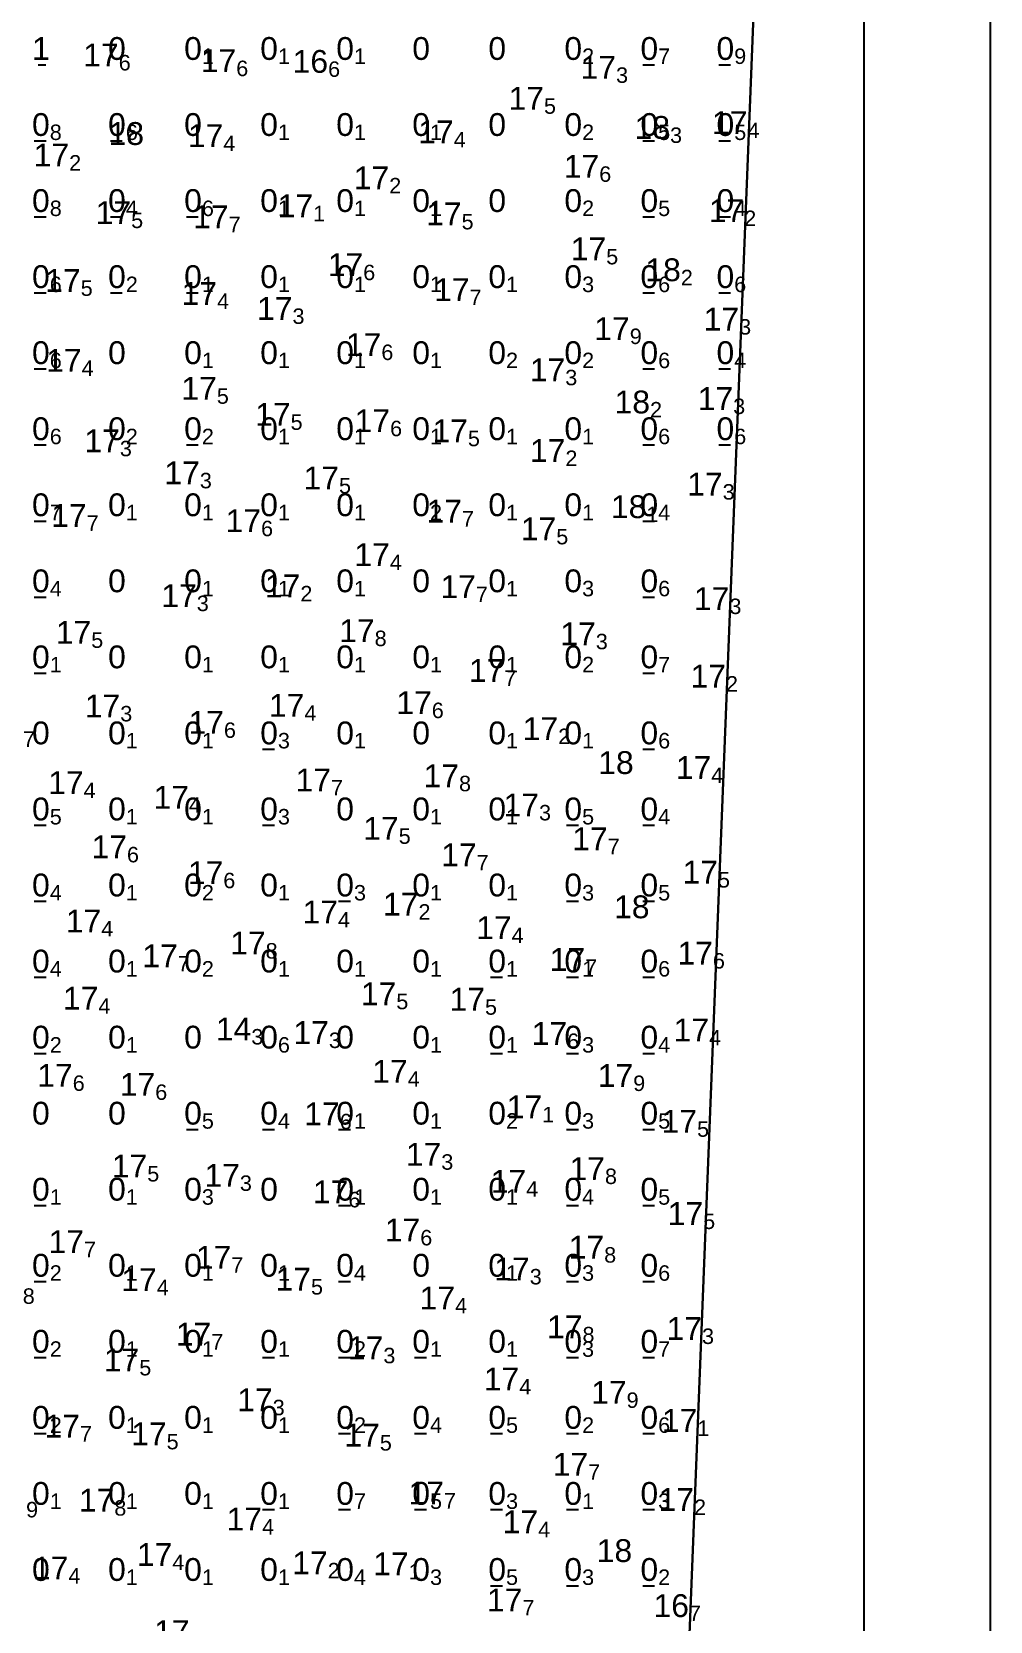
# Model space of a CAD drawing. Header units: millimetres. Extents: x 0 to 581027, y 0 to 6627194.
# Drawn here: x 580510.6 to 580586.2, y 6625771.9 to 6625897.3 of the extents above; entities that cross this region are included whole.
import ezdxf
from ezdxf.enums import TextEntityAlignment as Align

# ---------------------------------------------------------------- set-up
doc = ezdxf.new("R2010")
doc.units = ezdxf.units.MM
doc.layers.add('Soundings_1000', color=7, linetype='Continuous', true_color=0x000000)
doc.layers.add('soundings_diff', color=7, linetype='Continuous', true_color=0x000000)
for name, color, linetype in [('tiff', 7, 'Continuous'), ('tiff17.2', 7, 'Continuous'), ('Этап 4.2 нижняя бровка', 7, 'Continuous')]:
    doc.layers.add(name, color=color, linetype=linetype)
doc.styles.get("Standard").update_dxf_attribs({"font": 'arial.ttf'})
picture_1 = doc.add_image_def('image2.tif', size_in_pixel=(3838, 2796))
picture_2 = doc.add_image_def('image3.tif', size_in_pixel=(3838, 2796))
picture_3 = doc.add_image_def('image4.tif', size_in_pixel=(2844, 2049))

msp = doc.modelspace()

# ---------------------------------------------------------------- linework, layer by layer
at = {"layer": 'soundings_diff', "color": 18, "true_color": 0x000000}
for p, q in [((580511.09, 6625894.72, -1.01), (580511.7, 6625894.72, -1.01)), ((580558.78, 6625894.72, -0.73), (580559.72, 6625894.72, -0.73)), ((580564.78, 6625894.72, -0.92), (580565.72, 6625894.72, -0.92)), ((580510.78, 6625888.72, -0.83), (580511.72, 6625888.72, -0.83)), ((580516.78, 6625888.72, -0.64), (580517.72, 6625888.72, -0.64)), ((580558.78, 6625888.72, -0.54), (580559.72, 6625888.72, -0.54)), ((580564.78, 6625888.72, -0.5), (580565.72, 6625888.72, -0.5)), ((580510.78, 6625882.72, -0.77), (580511.72, 6625882.72, -0.77)), ((580516.78, 6625882.72, -0.44), (580517.72, 6625882.72, -0.44)), ((580522.78, 6625882.72, -0.56), (580523.72, 6625882.72, -0.56)), ((580558.78, 6625882.72, -0.53), (580559.72, 6625882.72, -0.53)), ((580564.78, 6625882.72, -0.35), (580565.72, 6625882.72, -0.35)), ((580510.78, 6625876.72, -0.56), (580511.72, 6625876.72, -0.56)), ((580516.78, 6625876.72, -0.17), (580517.72, 6625876.72, -0.17)), ((580522.78, 6625876.72, -0.11), (580523.72, 6625876.72, -0.11)), ((580558.78, 6625876.72, -0.6), (580559.72, 6625876.72, -0.6)), ((580564.78, 6625876.72, -0.58), (580565.72, 6625876.72, -0.58)), ((580510.78, 6625870.72, -0.62), (580511.72, 6625870.72, -0.62)), ((580558.78, 6625870.72, -0.63), (580559.72, 6625870.72, -0.63)), ((580564.78, 6625870.72, -0.41), (580565.72, 6625870.72, -0.41)), ((580510.78, 6625864.72, -0.55), (580511.72, 6625864.72, -0.55)), ((580522.78, 6625864.72, -0.22), (580523.72, 6625864.72, -0.22)), ((580558.78, 6625864.72, -0.62), (580559.72, 6625864.72, -0.62)), ((580564.78, 6625864.72, -0.61), (580565.72, 6625864.72, -0.61)), ((580510.78, 6625858.72, -0.72), (580511.72, 6625858.72, -0.72)), ((580558.78, 6625858.72, -0.44), (580559.72, 6625858.72, -0.44)), ((580510.78, 6625852.72, -0.39), (580511.72, 6625852.72, -0.39)), ((580558.78, 6625852.72, -0.62), (580559.72, 6625852.72, -0.62)), ((580510.78, 6625846.72, -0.1), (580511.72, 6625846.72, -0.1)), ((580558.78, 6625846.72, -0.7), (580559.72, 6625846.72, -0.7)), ((580528.78, 6625840.72, -0.25), (580529.72, 6625840.72, -0.25)), ((580558.78, 6625840.72, -0.59), (580559.72, 6625840.72, -0.59)), ((580510.78, 6625834.72, -0.47), (580511.72, 6625834.72, -0.47)), ((580528.78, 6625834.72, -0.25), (580529.72, 6625834.72, -0.25)), ((580552.78, 6625834.72, -0.49), (580553.72, 6625834.72, -0.49)), ((580558.78, 6625834.72, -0.39), (580559.72, 6625834.72, -0.39)), ((580510.78, 6625828.72, -0.35), (580511.72, 6625828.72, -0.35)), ((580534.78, 6625828.72, -0.26), (580535.72, 6625828.72, -0.26)), ((580552.78, 6625828.72, -0.28), (580553.72, 6625828.72, -0.28)), ((580558.78, 6625828.72, -0.52), (580559.72, 6625828.72, -0.52)), ((580510.78, 6625822.72, -0.35), (580511.72, 6625822.72, -0.35)), ((580546.78, 6625822.72, -0.05), (580547.72, 6625822.72, -0.05)), ((580552.78, 6625822.72, -0.11), (580553.72, 6625822.72, -0.11)), ((580558.78, 6625822.72, -0.56), (580559.72, 6625822.72, -0.56)), ((580510.78, 6625816.72, -0.2), (580511.72, 6625816.72, -0.2)), ((580546.78, 6625816.72, -0.08), (580547.72, 6625816.72, -0.08)), ((580552.78, 6625816.72, -0.31), (580553.72, 6625816.72, -0.31)), ((580558.78, 6625816.72, -0.39), (580559.72, 6625816.72, -0.39)), ((580522.78, 6625810.72, -0.45), (580523.72, 6625810.72, -0.45)), ((580528.78, 6625810.72, -0.4), (580529.72, 6625810.72, -0.4)), ((580534.78, 6625810.72, -0.14), (580535.72, 6625810.72, -0.14)), ((580552.78, 6625810.72, -0.32), (580553.72, 6625810.72, -0.32)), ((580558.78, 6625810.72, -0.48), (580559.72, 6625810.72, -0.48)), ((580510.78, 6625804.72, -0.08), (580511.72, 6625804.72, -0.08)), ((580534.78, 6625804.72, -0.11), (580535.72, 6625804.72, -0.11)), ((580552.78, 6625804.72, -0.39), (580553.72, 6625804.72, -0.39)), ((580558.78, 6625804.72, -0.47), (580559.72, 6625804.72, -0.47)), ((580510.78, 6625798.72, -0.16), (580511.72, 6625798.72, -0.16)), ((580534.78, 6625798.72, -0.44), (580535.72, 6625798.72, -0.44)), ((580552.78, 6625798.72, -0.29), (580553.72, 6625798.72, -0.29)), ((580558.78, 6625798.72, -0.59), (580559.72, 6625798.72, -0.59)), ((580510.78, 6625792.72, -0.23), (580511.72, 6625792.72, -0.23)), ((580528.78, 6625792.72, -0.08), (580529.72, 6625792.72, -0.08)), ((580534.78, 6625792.72, -0.19), (580535.72, 6625792.72, -0.19)), ((580540.78, 6625792.72, -0.05), (580541.72, 6625792.72, -0.05)), ((580552.78, 6625792.72, -0.29), (580553.72, 6625792.72, -0.29)), ((580558.78, 6625792.72, -0.73), (580559.72, 6625792.72, -0.73)), ((580510.78, 6625786.72, -0.15), (580511.72, 6625786.72, -0.15)), ((580534.78, 6625786.72, -0.24), (580535.72, 6625786.72, -0.24)), ((580540.78, 6625786.72, -0.4), (580541.72, 6625786.72, -0.4)), ((580546.78, 6625786.72, -0.45), (580547.72, 6625786.72, -0.45)), ((580552.78, 6625786.72, -0.22), (580553.72, 6625786.72, -0.22)), ((580558.78, 6625786.72, -0.55), (580559.72, 6625786.72, -0.55)), ((580528.78, 6625780.72, -0.06), (580529.72, 6625780.72, -0.06)), ((580534.78, 6625780.72, -0.69), (580535.72, 6625780.72, -0.69)), ((580540.78, 6625780.72, -0.52), (580541.72, 6625780.72, -0.52)), ((580546.78, 6625780.72, -0.34), (580547.72, 6625780.72, -0.34)), ((580552.78, 6625780.72, -0.08), (580553.72, 6625780.72, -0.08)), ((580558.78, 6625780.72, -0.3), (580559.72, 6625780.72, -0.3)), ((580546.78, 6625774.72, -0.46), (580547.72, 6625774.72, -0.46)), ((580552.78, 6625774.72, -0.29), (580553.72, 6625774.72, -0.29)), ((580558.78, 6625774.72, -0.2), (580559.72, 6625774.72, -0.2))]:
    msp.add_line(p, q, dxfattribs=at)
at = {"layer": 'Этап 4.2 нижняя бровка', "color": 1, "lineweight": 30}
msp.add_lwpolyline([(580570.65, 6625977.85), (580109.71, 6625996.05), (580034.52, 6625734.46), (580560.2, 6625713.67), (580570.65, 6625977.85)], dxfattribs=at)

# ---------------------------------------------------------------- texts
at = {"layer": 'Soundings_1000', "color": 18, "true_color": 0x000000}
for s, p in [('17', (580517.44, 6625895.49, 17.55)), ('17', (580526.71, 6625895.04, 17.61)), ('16', (580533.96, 6625894.98, 16.57)), ('17', (580556.68, 6625894.51, 17.34)), ('17', (580550.99, 6625892.07, 17.51)), ('18', (580519.44, 6625889.29, 18)), ('17', (580543.87, 6625889.42, 17.39)), ('18', (580560.94, 6625889.77, 18.29)), ('17', (580567.05, 6625890.15, 17.36)), ('17', (580525.69, 6625889.12, 17.4)), ('17', (580513.53, 6625887.59, 17.2)), ('17', (580538.78, 6625885.79, 17.16)), ('17', (580555.35, 6625886.7, 17.63)), ('17', (580518.42, 6625883.05, 17.49)), ('17', (580532.78, 6625883.59, 17.14)), ('17', (580566.79, 6625883.21, 17.23)), ('17', (580526.11, 6625882.72, 17.73)), ('17', (580544.49, 6625882.95, 17.48)), ('17', (580555.9, 6625880.19, 17.54)), ('17', (580536.73, 6625878.94, 17.62)), ('18', (580561.79, 6625878.54, 18.24)), ('17', (580514.44, 6625877.7, 17.5)), ('17', (580545.12, 6625876.97, 17.69)), ('17', (580525.2, 6625876.67, 17.4)), ('17', (580531.15, 6625875.49, 17.34)), ('17', (580566.39, 6625874.65, 17.34)), ('17', (580557.76, 6625873.9, 17.91)), ('17', (580538.16, 6625872.64, 17.64)), ('17', (580514.51, 6625871.39, 17.38)), ('17', (580552.67, 6625870.65, 17.26)), ('17', (580525.18, 6625869.19, 17.46)), ('18', (580559.36, 6625868.11, 18.15)), ('17', (580565.92, 6625868.38, 17.26)), ('17', (580531, 6625867.13, 17.54)), ('17', (580538.85, 6625866.63, 17.58)), ('17', (580544.99, 6625865.84, 17.53)), ('17', (580517.53, 6625865.05, 17.34)), ('17', (580552.68, 6625864.28, 17.17)), ('17', (580523.84, 6625862.52, 17.34)), ('17', (580534.82, 6625862.12, 17.47)), ('17', (580565.09, 6625861.63, 17.28)), ('17', (580544.52, 6625859.5, 17.66)), ('18', (580559.07, 6625859.85, 18.13)), ('17', (580514.91, 6625859.16, 17.65)), ('17', (580528.67, 6625858.74, 17.59)), ('17', (580551.96, 6625858.1, 17.45)), ('17', (580538.83, 6625856.07, 17.36)), ('17', (580531.77, 6625853.6, 17.16)), ('17', (580545.62, 6625853.54, 17.65)), ('17', (580523.6, 6625852.83, 17.27)), ('17', (580565.62, 6625852.6, 17.32)), ('17', (580515.27, 6625849.93, 17.45)), ('17', (580537.63, 6625850.07, 17.78)), ('17', (580555.08, 6625849.82, 17.29)), ('17', (580547.86, 6625846.93, 17.7)), ('17', (580565.35, 6625846.48, 17.22)), ('17', (580532.09, 6625844.18, 17.41)), ('17', (580542.14, 6625844.39, 17.63)), ('17', (580517.56, 6625844.13, 17.27)), ('17', (580525.74, 6625842.83, 17.57)), ('17', (580552.11, 6625842.34, 17.23)), ('18', (580558.07, 6625839.66, 17.98)), ('17', (580564.19, 6625839.27, 17.43)), ('17', (580514.67, 6625838.08, 17.41)), ('17', (580534.19, 6625838.29, 17.74)), ('17', (580544.29, 6625838.62, 17.75)), ('17', (580522.98, 6625836.92, 17.37)), ('17', (580550.6, 6625836.32, 17.28)), ('17', (580539.53, 6625834.47, 17.53)), ('17', (580518.09, 6625833.01, 17.61)), ('17', (580556.02, 6625833.65, 17.73)), ('17', (580545.68, 6625832.38, 17.65)), ('17', (580525.69, 6625830.97, 17.55)), ('17', (580564.72, 6625831.02, 17.47)), ('17', (580534.74, 6625827.87, 17.4)), ('17', (580541.09, 6625828.49, 17.24)), ('18', (580559.32, 6625828.28, 18.03)), ('17', (580516.06, 6625827.16, 17.38)), ('17', (580548.44, 6625826.64, 17.37)), ('17', (580529.03, 6625825.42, 17.82)), ('17', (580522.1, 6625824.41, 17.72)), ('17', (580554.24, 6625824.13, 17.69)), ('17', (580564.32, 6625824.63, 17.64)), ('17', (580515.84, 6625821.07, 17.4)), ('17', (580539.34, 6625821.42, 17.53)), ('17', (580546.34, 6625820.99, 17.45)), ('14', (580527.9, 6625818.64, 14.33)), ('17', (580534.02, 6625818.36, 17.32)), ('17', (580552.82, 6625818.29, 17.64)), ('17', (580564.02, 6625818.57, 17.4)), ('17', (580513.81, 6625814.98, 17.61)), ('17', (580520.32, 6625814.27, 17.56)), ('17', (580540.24, 6625815.3, 17.35)), ('17', (580558.03, 6625814.97, 17.93)), ('17', (580534.88, 6625811.95, 17.61)), ('17', (580550.85, 6625812.5, 17.11)), ('17', (580563.07, 6625811.36, 17.46)), ('17', (580519.69, 6625807.83, 17.45)), ('17', (580542.89, 6625808.76, 17.31)), ('17', (580527, 6625807.09, 17.32)), ('17', (580549.59, 6625806.63, 17.42)), ('17', (580555.8, 6625807.63, 17.75)), ('17', (580535.56, 6625805.79, 17.62)), ('17', (580563.55, 6625804.08, 17.54)), ('17', (580541.23, 6625802.79, 17.57)), ('17', (580514.7, 6625801.86, 17.65)), ('17', (580526.32, 6625800.63, 17.7)), ('17', (580555.74, 6625801.43, 17.81)), ('17', (580549.87, 6625799.71, 17.3)), ('17', (580520.44, 6625798.86, 17.43)), ('17', (580532.61, 6625798.91, 17.5)), ('17', (580543.98, 6625797.42, 17.43)), ('17', (580524.74, 6625794.57, 17.7)), ('17', (580554.03, 6625795.14, 17.77)), ('17', (580563.46, 6625795.01, 17.29)), ('17', (580538.32, 6625793.49, 17.34)), ('17', (580519.06, 6625792.53, 17.51)), ('17', (580549.04, 6625791.03, 17.4)), ('17', (580529.59, 6625789.39, 17.33)), ('17', (580557.51, 6625789.97, 17.94)), ('17', (580563.09, 6625787.76, 17.05)), ('17', (580514.38, 6625787.31, 17.67)), ('17', (580521.22, 6625786.7, 17.48)), ('17', (580538.04, 6625786.6, 17.51)), ('17', (580554.48, 6625784.3, 17.74)), ('17', (580517.09, 6625781.47, 17.82)), ('17', (580543.1, 6625782.03, 17.66)), ('17', (580562.83, 6625781.52, 17.22)), ('17', (580528.75, 6625779.98, 17.39)), ('17', (580550.53, 6625779.76, 17.41)), ('17', (580521.67, 6625777.18, 17.36)), ('17', (580533.93, 6625776.52, 17.16)), ('17', (580540.32, 6625776.45, 17.06)), ('18', (580557.95, 6625777.49, 17.97)), ('17', (580513.47, 6625776.11, 17.41)), ('17', (580549.29, 6625773.59, 17.73)), ('16', (580562.43, 6625773.15, 16.7)), ('17', (580523.03, 6625771.1, 17.23))]:
    msp.add_text(s, height=1.8, dxfattribs=at).set_placement(p, align=Align.MIDDLE_RIGHT)
for s, p in [('6', (580517.44, 6625895.49, 17.55)), ('6', (580526.71, 6625895.04, 17.61)), ('6', (580533.96, 6625894.98, 16.57)), ('3', (580556.68, 6625894.51, 17.34)), ('5', (580550.99, 6625892.07, 17.51)), ('4', (580525.69, 6625889.12, 17.4)), ('4', (580543.87, 6625889.42, 17.39)), ('3', (580560.94, 6625889.77, 18.29)), ('4', (580567.05, 6625890.15, 17.36)), ('2', (580513.53, 6625887.59, 17.2)), ('6', (580555.35, 6625886.7, 17.63)), ('2', (580538.78, 6625885.79, 17.16)), ('5', (580518.42, 6625883.05, 17.49)), ('7', (580526.11, 6625882.72, 17.73)), ('1', (580532.78, 6625883.59, 17.14)), ('5', (580544.49, 6625882.95, 17.48)), ('2', (580566.79, 6625883.21, 17.23)), ('5', (580555.9, 6625880.19, 17.54)), ('6', (580536.73, 6625878.94, 17.62)), ('5', (580514.44, 6625877.7, 17.5)), ('2', (580561.79, 6625878.54, 18.24)), ('4', (580525.2, 6625876.67, 17.4)), ('7', (580545.12, 6625876.97, 17.69)), ('3', (580531.15, 6625875.49, 17.34)), ('9', (580557.76, 6625873.9, 17.91)), ('3', (580566.39, 6625874.65, 17.34)), ('6', (580538.16, 6625872.64, 17.64)), ('4', (580514.51, 6625871.39, 17.38)), ('3', (580552.67, 6625870.65, 17.26)), ('5', (580525.18, 6625869.19, 17.46)), ('2', (580559.36, 6625868.11, 18.15)), ('3', (580565.92, 6625868.38, 17.26)), ('5', (580531, 6625867.13, 17.54)), ('6', (580538.85, 6625866.63, 17.58)), ('5', (580544.99, 6625865.84, 17.53)), ('3', (580517.53, 6625865.05, 17.34)), ('2', (580552.68, 6625864.28, 17.17)), ('3', (580523.84, 6625862.52, 17.34)), ('5', (580534.82, 6625862.12, 17.47)), ('3', (580565.09, 6625861.63, 17.28)), ('7', (580514.91, 6625859.16, 17.65)), ('7', (580544.52, 6625859.5, 17.66)), ('1', (580559.07, 6625859.85, 18.13)), ('6', (580528.67, 6625858.74, 17.59)), ('5', (580551.96, 6625858.1, 17.45)), ('4', (580538.83, 6625856.07, 17.36)), ('3', (580523.6, 6625852.83, 17.27)), ('2', (580531.77, 6625853.6, 17.16)), ('7', (580545.62, 6625853.54, 17.65)), ('3', (580565.62, 6625852.6, 17.32)), ('8', (580537.63, 6625850.07, 17.78)), ('5', (580515.27, 6625849.93, 17.45)), ('3', (580555.08, 6625849.82, 17.29)), ('7', (580547.86, 6625846.93, 17.7)), ('2', (580565.35, 6625846.48, 17.22)), ('3', (580517.56, 6625844.13, 17.27)), ('4', (580532.09, 6625844.18, 17.41)), ('6', (580542.14, 6625844.39, 17.63)), ('6', (580525.74, 6625842.83, 17.57)), ('7', (580509.89, 6625842.12, 17.67)), ('2', (580552.11, 6625842.34, 17.23)), ('4', (580564.19, 6625839.27, 17.43)), ('4', (580514.67, 6625838.08, 17.41)), ('7', (580534.19, 6625838.29, 17.74)), ('8', (580544.29, 6625838.62, 17.75)), ('4', (580522.98, 6625836.92, 17.37)), ('3', (580550.6, 6625836.32, 17.28)), ('5', (580539.53, 6625834.47, 17.53)), ('6', (580518.09, 6625833.01, 17.61)), ('7', (580556.02, 6625833.65, 17.73)), ('7', (580545.68, 6625832.38, 17.65)), ('6', (580525.69, 6625830.97, 17.55)), ('5', (580564.72, 6625831.02, 17.47)), ('4', (580534.74, 6625827.87, 17.4)), ('2', (580541.09, 6625828.49, 17.24)), ('4', (580516.06, 6625827.16, 17.38)), ('4', (580548.44, 6625826.64, 17.37)), ('8', (580529.03, 6625825.42, 17.82)), ('7', (580522.1, 6625824.41, 17.72)), ('7', (580554.24, 6625824.13, 17.69)), ('6', (580564.32, 6625824.63, 17.64)), ('5', (580539.34, 6625821.42, 17.53)), ('4', (580515.84, 6625821.07, 17.4)), ('5', (580546.34, 6625820.99, 17.45)), ('3', (580527.9, 6625818.64, 14.33)), ('3', (580534.02, 6625818.36, 17.32)), ('6', (580552.82, 6625818.29, 17.64)), ('4', (580564.02, 6625818.57, 17.4)), ('6', (580513.81, 6625814.98, 17.61)), ('4', (580540.24, 6625815.3, 17.35)), ('9', (580558.03, 6625814.97, 17.93)), ('6', (580520.32, 6625814.27, 17.56)), ('1', (580550.85, 6625812.5, 17.11)), ('6', (580534.88, 6625811.95, 17.61)), ('5', (580563.07, 6625811.36, 17.46)), ('3', (580542.89, 6625808.76, 17.31)), ('5', (580519.69, 6625807.83, 17.45)), ('8', (580555.8, 6625807.63, 17.75)), ('3', (580527, 6625807.09, 17.32)), ('4', (580549.59, 6625806.63, 17.42)), ('6', (580535.56, 6625805.79, 17.62)), ('5', (580563.55, 6625804.08, 17.54)), ('6', (580541.23, 6625802.79, 17.57)), ('7', (580514.7, 6625801.86, 17.65)), ('8', (580555.74, 6625801.43, 17.81)), ('7', (580526.32, 6625800.63, 17.7)), ('4', (580520.44, 6625798.86, 17.43)), ('5', (580532.61, 6625798.91, 17.5)), ('3', (580549.87, 6625799.71, 17.3)), ('8', (580509.87, 6625798.18, 17.75)), ('4', (580543.98, 6625797.42, 17.43)), ('8', (580554.03, 6625795.14, 17.77)), ('3', (580563.46, 6625795.01, 17.29)), ('7', (580524.74, 6625794.57, 17.7)), ('5', (580519.06, 6625792.53, 17.51)), ('3', (580538.32, 6625793.49, 17.34)), ('4', (580549.04, 6625791.03, 17.4)), ('9', (580557.51, 6625789.97, 17.94)), ('3', (580529.59, 6625789.39, 17.33)), ('1', (580563.09, 6625787.76, 17.05)), ('7', (580514.38, 6625787.31, 17.67)), ('5', (580521.22, 6625786.7, 17.48)), ('5', (580538.04, 6625786.6, 17.51)), ('7', (580554.48, 6625784.3, 17.74)), ('9', (580510.13, 6625781.33, 17.86)), ('8', (580517.09, 6625781.47, 17.82)), ('7', (580543.1, 6625782.03, 17.66)), ('2', (580562.83, 6625781.52, 17.22)), ('4', (580528.75, 6625779.98, 17.39)), ('4', (580550.53, 6625779.76, 17.41)), ('4', (580513.47, 6625776.11, 17.41)), ('4', (580521.67, 6625777.18, 17.36)), ('2', (580533.93, 6625776.52, 17.16)), ('1', (580540.32, 6625776.45, 17.06)), ('7', (580549.29, 6625773.59, 17.73)), ('7', (580562.43, 6625773.15, 16.7))]:
    msp.add_text(s, height=1.22, dxfattribs=at).set_placement(p, align=Align.TOP_LEFT)
at = {"layer": 'soundings_diff', "color": 18, "true_color": 0x000000}
for s, p in [('1', (580512, 6625896, -1.01)), ('0', (580518, 6625896, 0.04)), ('0', (580524, 6625896, 0.11)), ('0', (580530, 6625896, 0.09)), ('0', (580536, 6625896, 0.11)), ('0', (580542, 6625896)), ('0', (580548, 6625896, 0.01)), ('0', (580554, 6625896, 0.16)), ('0', (580560, 6625896, -0.73)), ('0', (580566, 6625896, -0.92)), ('0', (580512, 6625890, -0.83)), ('0', (580518, 6625890, -0.64)), ('0', (580524, 6625890)), ('0', (580530, 6625890, 0.07)), ('0', (580536, 6625890, 0.05)), ('0', (580542, 6625890, 0.08)), ('0', (580548, 6625890, 0.03)), ('0', (580554, 6625890, 0.22)), ('0', (580560, 6625890, -0.54)), ('0', (580566, 6625890, -0.5)), ('0', (580512, 6625884, -0.77)), ('0', (580518, 6625884, -0.44)), ('0', (580524, 6625884, -0.56)), ('0', (580530, 6625884, 0.06)), ('0', (580536, 6625884, 0.13)), ('0', (580542, 6625884, 0.08)), ('0', (580548, 6625884, 0.04)), ('0', (580554, 6625884, 0.18)), ('0', (580560, 6625884, -0.53)), ('0', (580566, 6625884, -0.35)), ('0', (580512, 6625878, -0.56)), ('0', (580518, 6625878, -0.17)), ('0', (580524, 6625878, -0.11)), ('0', (580530, 6625878, 0.08)), ('0', (580536, 6625878, 0.1)), ('0', (580542, 6625878, 0.12)), ('0', (580548, 6625878, 0.08)), ('0', (580554, 6625878, 0.3)), ('0', (580560, 6625878, -0.6)), ('0', (580566, 6625878, -0.58)), ('0', (580512, 6625872, -0.62)), ('0', (580518, 6625872, 0.03)), ('0', (580524, 6625872, 0.09)), ('0', (580530, 6625872, 0.07)), ('0', (580536, 6625872, 0.07)), ('0', (580542, 6625872, 0.05)), ('0', (580548, 6625872, 0.15)), ('0', (580554, 6625872, 0.18)), ('0', (580560, 6625872, -0.63)), ('0', (580566, 6625872, -0.41)), ('0', (580512, 6625866, -0.55)), ('0', (580518, 6625866, 0.24)), ('0', (580524, 6625866, -0.22)), ('0', (580530, 6625866, 0.1)), ('0', (580536, 6625866, 0.1)), ('0', (580542, 6625866, 0.1)), ('0', (580548, 6625866, 0.11)), ('0', (580554, 6625866, 0.11)), ('0', (580560, 6625866, -0.62)), ('0', (580566, 6625866, -0.61)), ('0', (580512, 6625860, -0.72)), ('0', (580518, 6625860, 0.11)), ('0', (580524, 6625860, 0.05)), ('0', (580530, 6625860, 0.06)), ('0', (580536, 6625860, 0.09)), ('0', (580542, 6625860, 0.17)), ('0', (580548, 6625860, 0.1)), ('0', (580554, 6625860, 0.07)), ('0', (580560, 6625860, -0.44)), ('0', (580512, 6625854, -0.39)), ('0', (580518, 6625854, 0.02)), ('0', (580524, 6625854, 0.05)), ('0', (580530, 6625854, 0.05)), ('0', (580536, 6625854, 0.06)), ('0', (580542, 6625854, 0.03)), ('0', (580548, 6625854, 0.09)), ('0', (580554, 6625854, 0.27)), ('0', (580560, 6625854, -0.62)), ('0', (580512, 6625848, -0.1)), ('0', (580518, 6625848, 0.03)), ('0', (580524, 6625848, 0.06)), ('0', (580530, 6625848, 0.05)), ('0', (580536, 6625848, 0.14)), ('0', (580542, 6625848, 0.1)), ('0', (580548, 6625848, 0.07)), ('0', (580554, 6625848, 0.23)), ('0', (580560, 6625848, -0.7)), ('0', (580512, 6625842, -0.02)), ('0', (580518, 6625842, 0.05)), ('0', (580524, 6625842, 0.07)), ('0', (580530, 6625842, -0.25)), ('0', (580536, 6625842, 0.06)), ('0', (580542, 6625842, 0.03)), ('0', (580548, 6625842, 0.08)), ('0', (580554, 6625842, 0.1)), ('0', (580560, 6625842, -0.59)), ('0', (580512, 6625836, -0.47)), ('0', (580518, 6625836, 0.09)), ('0', (580524, 6625836, 0.09)), ('0', (580530, 6625836, -0.25)), ('0', (580536, 6625836, -0.02)), ('0', (580542, 6625836, 0.07)), ('0', (580548, 6625836, 0.09)), ('0', (580554, 6625836, -0.49)), ('0', (580560, 6625836, -0.39)), ('0', (580512, 6625830, -0.35)), ('0', (580518, 6625830, 0.08)), ('0', (580524, 6625830, 0.2)), ('0', (580530, 6625830, 0.08)), ('0', (580536, 6625830, -0.26)), ('0', (580542, 6625830, 0.12)), ('0', (580548, 6625830, 0.09)), ('0', (580554, 6625830, -0.28)), ('0', (580560, 6625830, -0.52)), ('0', (580512, 6625824, -0.35)), ('0', (580518, 6625824, 0.05)), ('0', (580524, 6625824, 0.15)), ('0', (580530, 6625824, 0.06)), ('0', (580536, 6625824, 0.11)), ('0', (580542, 6625824, 0.08)), ('0', (580548, 6625824, -0.05)), ('0', (580554, 6625824, -0.11)), ('0', (580560, 6625824, -0.56)), ('0', (580512, 6625818, -0.2)), ('0', (580518, 6625818, 0.05)), ('0', (580524, 6625818, -0.03)), ('0', (580530, 6625818, 0.63)), ('0', (580536, 6625818, -0.02)), ('0', (580542, 6625818, 0.11)), ('0', (580548, 6625818, -0.08)), ('0', (580554, 6625818, -0.31)), ('0', (580560, 6625818, -0.39)), ('0', (580512, 6625812)), ('0', (580518, 6625812, 0.01)), ('0', (580524, 6625812, -0.45)), ('0', (580530, 6625812, -0.4)), ('0', (580536, 6625812, -0.14)), ('0', (580542, 6625812, 0.08)), ('0', (580548, 6625812, 0.2)), ('0', (580554, 6625812, -0.32)), ('0', (580560, 6625812, -0.48)), ('0', (580512, 6625806, -0.08)), ('0', (580518, 6625806, 0.12)), ('0', (580524, 6625806, 0.28)), ('0', (580530, 6625806, 0.01)), ('0', (580536, 6625806, -0.11)), ('0', (580542, 6625806, 0.11)), ('0', (580548, 6625806, 0.12)), ('0', (580554, 6625806, -0.39)), ('0', (580560, 6625806, -0.47)), ('0', (580512, 6625800, -0.16)), ('0', (580518, 6625800, 0.07)), ('0', (580524, 6625800, 0.12)), ('0', (580530, 6625800, 0.06)), ('0', (580536, 6625800, -0.44)), ('0', (580542, 6625800, -0.02)), ('0', (580548, 6625800, 0.13)), ('0', (580554, 6625800, -0.29)), ('0', (580560, 6625800, -0.59)), ('0', (580512, 6625794, -0.23)), ('0', (580518, 6625794, 0.06)), ('0', (580524, 6625794, 0.07)), ('0', (580530, 6625794, -0.08)), ('0', (580536, 6625794, -0.19)), ('0', (580542, 6625794, -0.05)), ('0', (580548, 6625794, 0.08)), ('0', (580554, 6625794, -0.29)), ('0', (580560, 6625794, -0.73)), ('0', (580512, 6625788, -0.15)), ('0', (580518, 6625788, 0.09)), ('0', (580524, 6625788, 0.06)), ('0', (580530, 6625788, 0.06)), ('0', (580536, 6625788, -0.24)), ('0', (580542, 6625788, -0.4)), ('0', (580548, 6625788, -0.45)), ('0', (580554, 6625788, -0.22)), ('0', (580560, 6625788, -0.55)), ('0', (580512, 6625782, 0.05)), ('0', (580518, 6625782, 0.09)), ('0', (580524, 6625782, 0.09)), ('0', (580530, 6625782, -0.06)), ('0', (580536, 6625782, -0.69)), ('0', (580542, 6625782, -0.52)), ('0', (580548, 6625782, -0.34)), ('0', (580554, 6625782, -0.08)), ('0', (580560, 6625782, -0.3)), ('0', (580512, 6625776, -0.04)), ('0', (580518, 6625776, 0.08)), ('0', (580524, 6625776, 0.13)), ('0', (580530, 6625776, 0.12)), ('0', (580536, 6625776, 0.44)), ('0', (580542, 6625776, 0.3)), ('0', (580548, 6625776, -0.46)), ('0', (580554, 6625776, -0.29)), ('0', (580560, 6625776, -0.2))]:
    msp.add_text(s, height=1.8, dxfattribs=at).set_placement(p, align=Align.MIDDLE_RIGHT)
for s, p in [('1', (580524, 6625896, 0.11)), ('1', (580530, 6625896, 0.09)), ('1', (580536, 6625896, 0.11)), ('2', (580554, 6625896, 0.16)), ('7', (580560, 6625896, -0.73)), ('9', (580566, 6625896, -0.92)), ('8', (580512, 6625890, -0.83)), ('6', (580518, 6625890, -0.64)), ('1', (580530, 6625890, 0.07)), ('1', (580536, 6625890, 0.05)), ('1', (580542, 6625890, 0.08)), ('2', (580554, 6625890, 0.22)), ('5', (580560, 6625890, -0.54)), ('5', (580566, 6625890, -0.5)), ('8', (580512, 6625884, -0.77)), ('4', (580518, 6625884, -0.44)), ('6', (580524, 6625884, -0.56)), ('1', (580530, 6625884, 0.06)), ('1', (580536, 6625884, 0.13)), ('1', (580542, 6625884, 0.08)), ('2', (580554, 6625884, 0.18)), ('5', (580560, 6625884, -0.53)), ('4', (580566, 6625884, -0.35)), ('6', (580512, 6625878, -0.56)), ('2', (580518, 6625878, -0.17)), ('1', (580524, 6625878, -0.11)), ('1', (580530, 6625878, 0.08)), ('1', (580536, 6625878, 0.1)), ('1', (580542, 6625878, 0.12)), ('1', (580548, 6625878, 0.08)), ('3', (580554, 6625878, 0.3)), ('6', (580560, 6625878, -0.6)), ('6', (580566, 6625878, -0.58)), ('6', (580512, 6625872, -0.62)), ('1', (580524, 6625872, 0.09)), ('1', (580530, 6625872, 0.07)), ('1', (580536, 6625872, 0.07)), ('1', (580542, 6625872, 0.05)), ('2', (580548, 6625872, 0.15)), ('2', (580554, 6625872, 0.18)), ('6', (580560, 6625872, -0.63)), ('4', (580566, 6625872, -0.41)), ('6', (580512, 6625866, -0.55)), ('2', (580518, 6625866, 0.24)), ('2', (580524, 6625866, -0.22)), ('1', (580530, 6625866, 0.1)), ('1', (580536, 6625866, 0.1)), ('1', (580542, 6625866, 0.1)), ('1', (580548, 6625866, 0.11)), ('1', (580554, 6625866, 0.11)), ('6', (580560, 6625866, -0.62)), ('6', (580566, 6625866, -0.61)), ('7', (580512, 6625860, -0.72)), ('1', (580518, 6625860, 0.11)), ('1', (580524, 6625860, 0.05)), ('1', (580530, 6625860, 0.06)), ('1', (580536, 6625860, 0.09)), ('2', (580542, 6625860, 0.17)), ('1', (580548, 6625860, 0.1)), ('1', (580554, 6625860, 0.07)), ('4', (580560, 6625860, -0.44)), ('4', (580512, 6625854, -0.39)), ('1', (580524, 6625854, 0.05)), ('1', (580530, 6625854, 0.05)), ('1', (580536, 6625854, 0.06)), ('1', (580548, 6625854, 0.09)), ('3', (580554, 6625854, 0.27)), ('6', (580560, 6625854, -0.62)), ('1', (580512, 6625848, -0.1)), ('1', (580524, 6625848, 0.06)), ('1', (580530, 6625848, 0.05)), ('1', (580536, 6625848, 0.14)), ('1', (580542, 6625848, 0.1)), ('1', (580548, 6625848, 0.07)), ('2', (580554, 6625848, 0.23)), ('7', (580560, 6625848, -0.7)), ('1', (580518, 6625842, 0.05)), ('1', (580524, 6625842, 0.07)), ('3', (580530, 6625842, -0.25)), ('1', (580536, 6625842, 0.06)), ('1', (580548, 6625842, 0.08)), ('1', (580554, 6625842, 0.1)), ('6', (580560, 6625842, -0.59)), ('5', (580512, 6625836, -0.47)), ('1', (580518, 6625836, 0.09)), ('1', (580524, 6625836, 0.09)), ('3', (580530, 6625836, -0.25)), ('1', (580542, 6625836, 0.07)), ('1', (580548, 6625836, 0.09)), ('5', (580554, 6625836, -0.49)), ('4', (580560, 6625836, -0.39)), ('2', (580524, 6625830, 0.2)), ('3', (580536, 6625830, -0.26)), ('3', (580554, 6625830, -0.28)), ('4', (580512, 6625830, -0.35)), ('1', (580518, 6625830, 0.08)), ('1', (580530, 6625830, 0.08)), ('1', (580542, 6625830, 0.12)), ('1', (580548, 6625830, 0.09)), ('5', (580560, 6625830, -0.52)), ('4', (580512, 6625824, -0.35)), ('1', (580518, 6625824, 0.05)), ('2', (580524, 6625824, 0.15)), ('1', (580530, 6625824, 0.06)), ('1', (580536, 6625824, 0.11)), ('1', (580542, 6625824, 0.08)), ('1', (580548, 6625824, -0.05)), ('1', (580554, 6625824, -0.11)), ('6', (580560, 6625824, -0.56)), ('2', (580512, 6625818, -0.2)), ('1', (580518, 6625818, 0.05)), ('6', (580530, 6625818, 0.63)), ('1', (580542, 6625818, 0.11)), ('1', (580548, 6625818, -0.08)), ('3', (580554, 6625818, -0.31)), ('4', (580560, 6625818, -0.39)), ('5', (580524, 6625812, -0.45)), ('4', (580530, 6625812, -0.4)), ('1', (580536, 6625812, -0.14)), ('1', (580542, 6625812, 0.08)), ('2', (580548, 6625812, 0.2)), ('3', (580554, 6625812, -0.32)), ('5', (580560, 6625812, -0.48)), ('1', (580512, 6625806, -0.08)), ('1', (580518, 6625806, 0.12)), ('3', (580524, 6625806, 0.28)), ('1', (580536, 6625806, -0.11)), ('1', (580542, 6625806, 0.11)), ('1', (580548, 6625806, 0.12)), ('4', (580554, 6625806, -0.39)), ('5', (580560, 6625806, -0.47)), ('2', (580512, 6625800, -0.16)), ('1', (580518, 6625800, 0.07)), ('1', (580524, 6625800, 0.12)), ('1', (580530, 6625800, 0.06)), ('4', (580536, 6625800, -0.44)), ('1', (580548, 6625800, 0.13)), ('3', (580554, 6625800, -0.29)), ('6', (580560, 6625800, -0.59)), ('2', (580512, 6625794, -0.23)), ('1', (580518, 6625794, 0.06)), ('1', (580524, 6625794, 0.07)), ('1', (580530, 6625794, -0.08)), ('2', (580536, 6625794, -0.19)), ('1', (580542, 6625794, -0.05)), ('1', (580548, 6625794, 0.08)), ('3', (580554, 6625794, -0.29)), ('7', (580560, 6625794, -0.73)), ('2', (580512, 6625788, -0.15)), ('1', (580518, 6625788, 0.09)), ('1', (580524, 6625788, 0.06)), ('1', (580530, 6625788, 0.06)), ('2', (580536, 6625788, -0.24)), ('4', (580542, 6625788, -0.4)), ('5', (580548, 6625788, -0.45)), ('2', (580554, 6625788, -0.22)), ('6', (580560, 6625788, -0.55)), ('1', (580512, 6625782, 0.05)), ('1', (580518, 6625782, 0.09)), ('1', (580524, 6625782, 0.09)), ('1', (580530, 6625782, -0.06)), ('7', (580536, 6625782, -0.69)), ('5', (580542, 6625782, -0.52)), ('3', (580548, 6625782, -0.34)), ('1', (580554, 6625782, -0.08)), ('3', (580560, 6625782, -0.3)), ('1', (580518, 6625776, 0.08)), ('1', (580524, 6625776, 0.13)), ('1', (580530, 6625776, 0.12)), ('4', (580536, 6625776, 0.44)), ('3', (580542, 6625776, 0.3)), ('5', (580548, 6625776, -0.46)), ('3', (580554, 6625776, -0.29)), ('2', (580560, 6625776, -0.2))]:
    msp.add_text(s, height=1.22, dxfattribs=at).set_placement(p, align=Align.TOP_LEFT)

# ---------------------------------------------------------------- pictures from other files: only their frames are drawn
at = {"layer": 'soundings_diff', "color": 7, "true_color": 0xffffff}
image = msp.add_image(picture_3, insert=(580007.44, 6625621.28), size_in_units=(568.8, 409.8), dxfattribs=at)
image.dxf.flags = 7
at = {"layer": 'tiff', "color": 7, "true_color": 0xffffff}
image = msp.add_image(picture_1, insert=(580010.5, 6625614.78), size_in_units=(575.7, 419.4), dxfattribs=dict(at, brightness=70))
image.dxf.flags = 7
at = {"layer": 'tiff17.2', "color": 7, "true_color": 0xffffff}
image = msp.add_image(picture_2, insert=(580010.5, 6625614.78), size_in_units=(575.7, 419.4), dxfattribs=dict(at, brightness=70))
image.dxf.flags = 7

doc.saveas('drawing.dxf')
